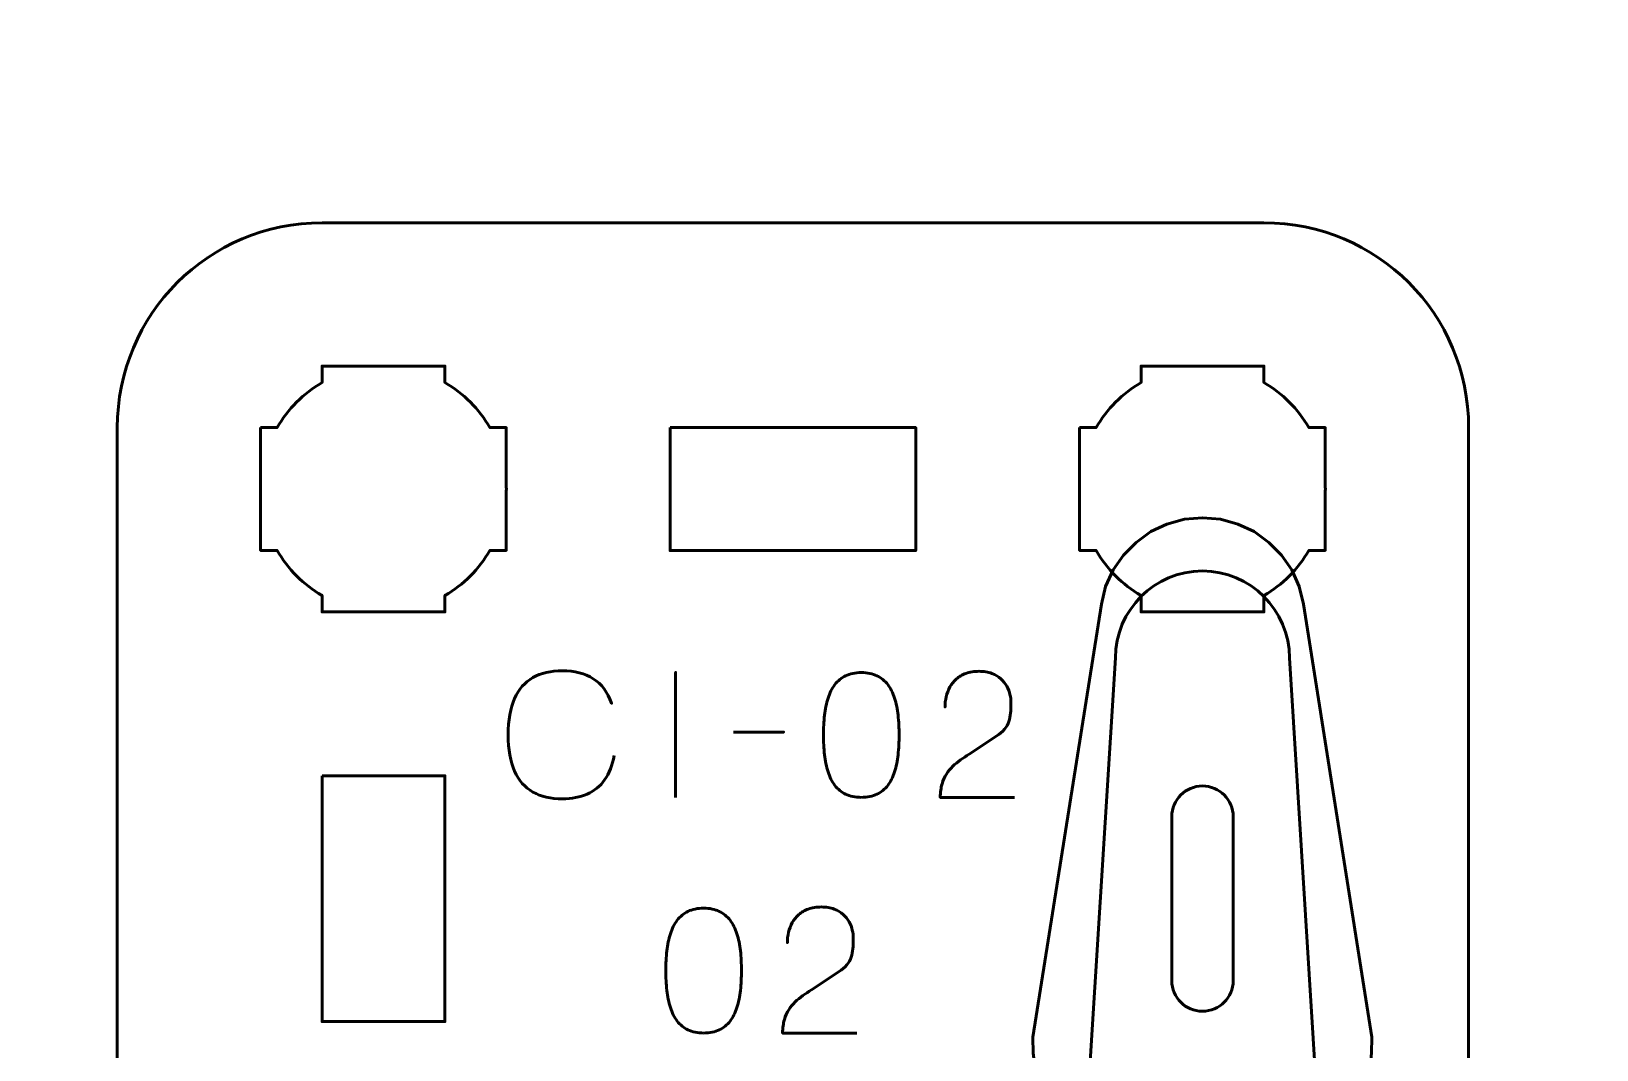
# Model space of a CAD drawing. Header units: centimetres. Extents: x -21 to 0, y -29.7 to 0.
# Drawn here: x -12.366 to -8.543, y -15.219 to -12.733 of the extents above; entities that cross this region are included whole.
import ezdxf

# ---------------------------------------------------------------- set-up
doc = ezdxf.new("R2010")
doc.units = ezdxf.units.CM
doc.header["$MEASUREMENT"] = 0
doc.layers.add('Layer 1', color=7, linetype='Continuous')

msp = doc.modelspace()

# ---------------------------------------------------------------- linework, layer by layer
at = {"layer": 'Layer 1', "color": 22, "lineweight": 53}
msp.add_open_spline([(-21.00003, -29.19995), (-21.00003, -29.19995), (-21.00003, -0.49992), (-21.00003, -0.49992), (-21.00003, -0.49992), (-21.00003, -0.22295), (-20.77694, 0.00004), (-20.49994, 0.00004), (-20.49994, 0.00004), (-20.49994, 0.00004), (-0.50008, 0.00004), (-0.50008, 0.00004), (-0.50008, 0.00004), (-0.22294, 0.00004), (0.00002, -0.22295), (0.00002, -0.49992), (0.00002, -0.49992), (0.00002, -0.49992), (0.00002, -29.19995), (0.00002, -29.19995), (0.00002, -29.19995), (0.00002, -29.47695), (-0.22294, -29.70004), (-0.50008, -29.70004), (-0.50008, -29.70004), (-0.50008, -29.70004), (-20.49994, -29.70004), (-20.49994, -29.70004), (-20.49994, -29.70004), (-20.77694, -29.70004), (-21.00003, -29.47695), (-21.00003, -29.19995)], degree=3, knots=[0, 0, 0, 0, 0.125, 0.125, 0.125, 0.125, 0.25, 0.25, 0.25, 0.25, 0.375, 0.375, 0.375, 0.375, 0.5, 0.5, 0.5, 0.5, 0.625, 0.625, 0.625, 0.625, 0.75, 0.75, 0.75, 0.75, 0.875, 0.875, 0.875, 0.875, 1, 1, 1, 1], dxfattribs=at)
at = {"layer": 'Layer 1', "color": 114, "lineweight": 53}
msp.add_open_spline([(-11.65583, -13.19997), (-11.65583, -13.19997), (-9.35596, -13.19997), (-9.35596, -13.19997), (-9.35596, -13.19997), (-9.07882, -13.19997), (-8.85586, -13.42306), (-8.85586, -13.70006), (-8.85586, -13.70006), (-8.85586, -13.70006), (-8.85586, -15.99993), (-8.85586, -15.99993), (-8.85586, -15.99993), (-8.85586, -16.27707), (-9.07882, -16.50003), (-9.35596, -16.50003), (-9.35596, -16.50003), (-9.35596, -16.50003), (-11.65583, -16.50003), (-11.65583, -16.50003), (-11.65583, -16.50003), (-11.93283, -16.50003), (-12.15592, -16.27707), (-12.15592, -15.99993), (-12.15592, -15.99993), (-12.15592, -15.99993), (-12.15592, -13.70006), (-12.15592, -13.70006), (-12.15592, -13.70006), (-12.15592, -13.42306), (-11.93283, -13.19997), (-11.65583, -13.19997)], degree=3, knots=[0, 0, 0, 0, 0.125, 0.125, 0.125, 0.125, 0.25, 0.25, 0.25, 0.25, 0.375, 0.375, 0.375, 0.375, 0.5, 0.5, 0.5, 0.5, 0.625, 0.625, 0.625, 0.625, 0.75, 0.75, 0.75, 0.75, 0.875, 0.875, 0.875, 0.875, 1, 1, 1, 1], dxfattribs=at)
at = {"layer": 'Layer 1', "lineweight": 53}
for points, knots in [([(-11.80589, -13.69994), (-11.80589, -13.69994), (-11.76569, -13.69994), (-11.76569, -13.69994), (-11.76569, -13.69994), (-11.73936, -13.65442), (-11.7014, -13.61649), (-11.65589, -13.59016), (-11.65589, -13.59016), (-11.65589, -13.59016), (-11.65589, -13.54994), (-11.65589, -13.54994), (-11.65589, -13.54994), (-11.65589, -13.54994), (-11.35589, -13.54994), (-11.35589, -13.54994), (-11.35589, -13.54994), (-11.35589, -13.54994), (-11.35589, -13.59013), (-11.35589, -13.59013), (-11.35589, -13.59013), (-11.31036, -13.61646), (-11.27237, -13.65441), (-11.24601, -13.69994), (-11.24601, -13.69994), (-11.24601, -13.69994), (-11.20589, -13.69994), (-11.20589, -13.69994), (-11.20589, -13.69994), (-11.20589, -13.69994), (-11.20589, -13.84536), (-11.20589, -13.84536), (-11.20589, -13.84536), (-11.20589, -13.84536), (-11.20583, -13.85001), (-11.20583, -13.85001), (-11.20583, -13.85001), (-11.20583, -13.85001), (-11.20589, -13.85465), (-11.20589, -13.85465), (-11.20589, -13.85465), (-11.20589, -13.85465), (-11.20589, -13.99994), (-11.20589, -13.99994), (-11.20589, -13.99994), (-11.20589, -13.99994), (-11.24596, -13.99994), (-11.24596, -13.99994), (-11.24596, -13.99994), (-11.27231, -14.04551), (-11.31031, -14.08352), (-11.35589, -14.10988), (-11.35589, -14.10988), (-11.35589, -14.10988), (-11.35589, -14.14994), (-11.35589, -14.14994), (-11.35589, -14.14994), (-11.35589, -14.14994), (-11.49917, -14.14994), (-11.49917, -14.14994), (-11.49917, -14.14994), (-11.49917, -14.14994), (-11.50584, -14.15002), (-11.50584, -14.15002), (-11.50584, -14.15002), (-11.50584, -14.15002), (-11.51252, -14.14994), (-11.51252, -14.14994), (-11.51252, -14.14994), (-11.51252, -14.14994), (-11.65589, -14.14994), (-11.65589, -14.14994), (-11.65589, -14.14994), (-11.65589, -14.14994), (-11.65589, -14.10984), (-11.65589, -14.10984), (-11.65589, -14.10984), (-11.70143, -14.08348), (-11.73941, -14.04549), (-11.76574, -13.99994), (-11.76574, -13.99994), (-11.76574, -13.99994), (-11.80589, -13.99994), (-11.80589, -13.99994), (-11.80589, -13.99994), (-11.80589, -13.99994), (-11.80589, -13.69994), (-11.80589, -13.69994)], [0, 0, 0, 0, 0.0454545, 0.0454545, 0.0454545, 0.0454545, 0.0909091, 0.0909091, 0.0909091, 0.0909091, 0.1363636, 0.1363636, 0.1363636, 0.1363636, 0.1818182, 0.1818182, 0.1818182, 0.1818182, 0.2272727, 0.2272727, 0.2272727, 0.2272727, 0.2727273, 0.2727273, 0.2727273, 0.2727273, 0.3181818, 0.3181818, 0.3181818, 0.3181818, 0.3636364, 0.3636364, 0.3636364, 0.3636364, 0.4090909, 0.4090909, 0.4090909, 0.4090909, 0.4545455, 0.4545455, 0.4545455, 0.4545455, 0.5, 0.5, 0.5, 0.5, 0.5454545, 0.5454545, 0.5454545, 0.5454545, 0.5909091, 0.5909091, 0.5909091, 0.5909091, 0.6363636, 0.6363636, 0.6363636, 0.6363636, 0.6818182, 0.6818182, 0.6818182, 0.6818182, 0.7272727, 0.7272727, 0.7272727, 0.7272727, 0.7727273, 0.7727273, 0.7727273, 0.7727273, 0.8181818, 0.8181818, 0.8181818, 0.8181818, 0.8636364, 0.8636364, 0.8636364, 0.8636364, 0.9090909, 0.9090909, 0.9090909, 0.9090909, 0.9545455, 0.9545455, 0.9545455, 0.9545455, 1, 1, 1, 1]), ([(-9.80589, -13.69994), (-9.80589, -13.69994), (-9.76569, -13.69994), (-9.76569, -13.69994), (-9.76569, -13.69994), (-9.73936, -13.65442), (-9.7014, -13.61649), (-9.65589, -13.59016), (-9.65589, -13.59016), (-9.65589, -13.59016), (-9.65589, -13.54994), (-9.65589, -13.54994), (-9.65589, -13.54994), (-9.65589, -13.54994), (-9.35589, -13.54994), (-9.35589, -13.54994), (-9.35589, -13.54994), (-9.35589, -13.54994), (-9.35589, -13.59013), (-9.35589, -13.59013), (-9.35589, -13.59013), (-9.31036, -13.61646), (-9.27237, -13.65441), (-9.24601, -13.69994), (-9.24601, -13.69994), (-9.24601, -13.69994), (-9.20589, -13.69994), (-9.20589, -13.69994), (-9.20589, -13.69994), (-9.20589, -13.69994), (-9.20589, -13.84536), (-9.20589, -13.84536), (-9.20589, -13.84536), (-9.20589, -13.84536), (-9.20583, -13.85001), (-9.20583, -13.85001), (-9.20583, -13.85001), (-9.20583, -13.85001), (-9.20589, -13.85465), (-9.20589, -13.85465), (-9.20589, -13.85465), (-9.20589, -13.85465), (-9.20589, -13.99994), (-9.20589, -13.99994), (-9.20589, -13.99994), (-9.20589, -13.99994), (-9.24596, -13.99994), (-9.24596, -13.99994), (-9.24596, -13.99994), (-9.27231, -14.04551), (-9.31031, -14.08352), (-9.35589, -14.10988), (-9.35589, -14.10988), (-9.35589, -14.10988), (-9.35589, -14.14994), (-9.35589, -14.14994), (-9.35589, -14.14994), (-9.35589, -14.14994), (-9.49917, -14.14994), (-9.49917, -14.14994), (-9.49917, -14.14994), (-9.49917, -14.14994), (-9.50584, -14.15002), (-9.50584, -14.15002), (-9.50584, -14.15002), (-9.50584, -14.15002), (-9.51252, -14.14994), (-9.51252, -14.14994), (-9.51252, -14.14994), (-9.51252, -14.14994), (-9.65589, -14.14994), (-9.65589, -14.14994), (-9.65589, -14.14994), (-9.65589, -14.14994), (-9.65589, -14.10984), (-9.65589, -14.10984), (-9.65589, -14.10984), (-9.70143, -14.08348), (-9.73941, -14.04549), (-9.76574, -13.99994), (-9.76574, -13.99994), (-9.76574, -13.99994), (-9.80589, -13.99994), (-9.80589, -13.99994), (-9.80589, -13.99994), (-9.80589, -13.99994), (-9.80589, -13.69994), (-9.80589, -13.69994)], [0, 0, 0, 0, 0.0454545, 0.0454545, 0.0454545, 0.0454545, 0.0909091, 0.0909091, 0.0909091, 0.0909091, 0.1363636, 0.1363636, 0.1363636, 0.1363636, 0.1818182, 0.1818182, 0.1818182, 0.1818182, 0.2272727, 0.2272727, 0.2272727, 0.2272727, 0.2727273, 0.2727273, 0.2727273, 0.2727273, 0.3181818, 0.3181818, 0.3181818, 0.3181818, 0.3636364, 0.3636364, 0.3636364, 0.3636364, 0.4090909, 0.4090909, 0.4090909, 0.4090909, 0.4545455, 0.4545455, 0.4545455, 0.4545455, 0.5, 0.5, 0.5, 0.5, 0.5454545, 0.5454545, 0.5454545, 0.5454545, 0.5909091, 0.5909091, 0.5909091, 0.5909091, 0.6363636, 0.6363636, 0.6363636, 0.6363636, 0.6818182, 0.6818182, 0.6818182, 0.6818182, 0.7272727, 0.7272727, 0.7272727, 0.7272727, 0.7727273, 0.7727273, 0.7727273, 0.7727273, 0.8181818, 0.8181818, 0.8181818, 0.8181818, 0.8636364, 0.8636364, 0.8636364, 0.8636364, 0.9090909, 0.9090909, 0.9090909, 0.9090909, 0.9545455, 0.9545455, 0.9545455, 0.9545455, 1, 1, 1, 1]), ([(-10.80588, -13.70006), (-10.80588, -13.70006), (-10.20587, -13.70006), (-10.20587, -13.70006), (-10.20587, -13.70006), (-10.20587, -13.70006), (-10.20587, -14.00007), (-10.20587, -14.00007), (-10.20587, -14.00007), (-10.20587, -14.00007), (-10.80588, -14.00007), (-10.80588, -14.00007), (-10.80588, -14.00007), (-10.80588, -14.00007), (-10.80588, -13.70006), (-10.80588, -13.70006)], [0, 0, 0, 0, 0.25, 0.25, 0.25, 0.25, 0.5, 0.5, 0.5, 0.5, 0.75, 0.75, 0.75, 0.75, 1, 1, 1, 1]), ([(-11.65583, -14.55001), (-11.65583, -14.55001), (-11.35582, -14.55001), (-11.35582, -14.55001), (-11.35582, -14.55001), (-11.35582, -14.55001), (-11.35582, -15.15002), (-11.35582, -15.15002), (-11.35582, -15.15002), (-11.35582, -15.15002), (-11.65583, -15.15002), (-11.65583, -15.15002), (-11.65583, -15.15002), (-11.65583, -15.15002), (-11.65583, -14.55001), (-11.65583, -14.55001)], [0, 0, 0, 0, 0.25, 0.25, 0.25, 0.25, 0.5, 0.5, 0.5, 0.5, 0.75, 0.75, 0.75, 0.75, 1, 1, 1, 1])]:
    msp.add_open_spline(points, degree=3, knots=knots, dxfattribs=at)
at = {"layer": 'Layer 1', "color": 30, "lineweight": 53}
for points, knots in [([(-9.25916, -14.1307), (-9.25916, -14.1307), (-9.09202, -15.18818), (-9.09202, -15.18818), (-9.09202, -15.18818), (-9.09202, -15.18818), (-9.09281, -15.227), (-9.09281, -15.227), (-9.09281, -15.227), (-9.09281, -15.227), (-9.09757, -15.26582), (-9.09757, -15.26582), (-9.09757, -15.26582), (-9.09757, -15.26582), (-9.0936, -15.30463), (-9.0936, -15.30463), (-9.0936, -15.30463), (-9.0936, -15.30463), (-9.08093, -15.34185), (-9.08093, -15.34185), (-9.08093, -15.34185), (-9.08093, -15.34185), (-9.05954, -15.37592), (-9.05954, -15.37592), (-9.05954, -15.37592), (-9.05954, -15.37592), (-9.0318, -15.40364), (-9.0318, -15.40364), (-9.0318, -15.40364), (-9.0318, -15.40364), (-8.99855, -15.42423), (-8.99855, -15.42423), (-8.99855, -15.42423), (-8.99855, -15.42423), (-8.96131, -15.4377), (-8.96131, -15.4377), (-8.96131, -15.4377), (-8.96131, -15.4377), (-8.9217, -15.44166), (-8.9217, -15.44166), (-8.9217, -15.44166), (-8.9217, -15.44166), (-8.8829, -15.43691), (-8.8829, -15.43691), (-8.8829, -15.43691), (-8.8829, -15.43691), (-8.84409, -15.43532), (-8.84409, -15.43532), (-8.84409, -15.43532), (-8.84409, -15.43532), (-8.84409, -16.26389), (-8.84409, -16.26389), (-8.84409, -16.26389), (-8.84409, -16.26389), (-8.8829, -16.26309), (-8.8829, -16.26309), (-8.8829, -16.26309), (-8.8829, -16.26309), (-8.9217, -16.25834), (-8.9217, -16.25834), (-8.9217, -16.25834), (-8.9217, -16.25834), (-8.96131, -16.26231), (-8.96131, -16.26231), (-8.96131, -16.26231), (-8.96131, -16.26231), (-8.99855, -16.27577), (-8.99855, -16.27577), (-8.99855, -16.27577), (-8.99855, -16.27577), (-9.0318, -16.29636), (-9.0318, -16.29636), (-9.0318, -16.29636), (-9.0318, -16.29636), (-9.05954, -16.32409), (-9.05954, -16.32409), (-9.05954, -16.32409), (-9.05954, -16.32409), (-9.08093, -16.35736), (-9.08093, -16.35736), (-9.08093, -16.35736), (-9.08093, -16.35736), (-9.0936, -16.39459), (-9.0936, -16.39459), (-9.0936, -16.39459), (-9.0936, -16.39459), (-9.09757, -16.43419), (-9.09757, -16.43419), (-9.09757, -16.43419), (-9.09757, -16.43419), (-9.09281, -16.47301), (-9.09281, -16.47301), (-9.09281, -16.47301), (-9.09281, -16.47301), (-9.09226, -16.50003), (-9.09226, -16.50003), (-9.09226, -16.50003), (-9.09226, -16.50003), (-9.91954, -16.50003), (-9.91954, -16.50003), (-9.91954, -16.50003), (-9.91954, -16.50003), (-9.91899, -16.47301), (-9.91899, -16.47301), (-9.91899, -16.47301), (-9.91899, -16.47301), (-9.91424, -16.43419), (-9.91424, -16.43419), (-9.91424, -16.43419), (-9.91424, -16.43419), (-9.9182, -16.39459), (-9.9182, -16.39459), (-9.9182, -16.39459), (-9.9182, -16.39459), (-9.93087, -16.35736), (-9.93087, -16.35736), (-9.93087, -16.35736), (-9.93087, -16.35736), (-9.95226, -16.32409), (-9.95226, -16.32409), (-9.95226, -16.32409), (-9.95226, -16.32409), (-9.97999, -16.29636), (-9.97999, -16.29636), (-9.97999, -16.29636), (-9.97999, -16.29636), (-10.01326, -16.27577), (-10.01326, -16.27577), (-10.01326, -16.27577), (-10.01326, -16.27577), (-10.05048, -16.26231), (-10.05048, -16.26231), (-10.05048, -16.26231), (-10.05048, -16.26231), (-10.09009, -16.25834), (-10.09009, -16.25834), (-10.09009, -16.25834), (-10.09009, -16.25834), (-10.1289, -16.26309), (-10.1289, -16.26309), (-10.1289, -16.26309), (-10.1289, -16.26309), (-10.16692, -16.26389), (-10.16692, -16.26389), (-10.16692, -16.26389), (-10.16692, -16.26389), (-11.2244, -16.09675), (-11.2244, -16.09675), (-11.2244, -16.09675), (-11.2244, -16.09675), (-11.26717, -16.08645), (-11.26717, -16.08645), (-11.26717, -16.08645), (-11.26717, -16.08645), (-11.30678, -16.06823), (-11.30678, -16.06823), (-11.30678, -16.06823), (-11.30678, -16.06823), (-11.34322, -16.04288), (-11.34322, -16.04288), (-11.34322, -16.04288), (-11.34322, -16.04288), (-11.3749, -16.01199), (-11.3749, -16.01199), (-11.3749, -16.01199), (-11.3749, -16.01199), (-11.40025, -15.97635), (-11.40025, -15.97635), (-11.40025, -15.97635), (-11.40025, -15.97635), (-11.41925, -15.93674), (-11.41925, -15.93674), (-11.41925, -15.93674), (-11.41925, -15.93674), (-11.43115, -15.89397), (-11.43115, -15.89397), (-11.43115, -15.89397), (-11.43115, -15.89397), (-11.43511, -15.84961), (-11.43511, -15.84961), (-11.43511, -15.84961), (-11.43511, -15.84961), (-11.43115, -15.80604), (-11.43115, -15.80604), (-11.43115, -15.80604), (-11.43115, -15.80604), (-11.41925, -15.76327), (-11.41925, -15.76327), (-11.41925, -15.76327), (-11.41925, -15.76327), (-11.40025, -15.72366), (-11.40025, -15.72366), (-11.40025, -15.72366), (-11.40025, -15.72366), (-11.3749, -15.68722), (-11.3749, -15.68722), (-11.3749, -15.68722), (-11.3749, -15.68722), (-11.34322, -15.65633), (-11.34322, -15.65633), (-11.34322, -15.65633), (-11.34322, -15.65633), (-11.30678, -15.63178), (-11.30678, -15.63178), (-11.30678, -15.63178), (-11.30678, -15.63178), (-11.26717, -15.61355), (-11.26717, -15.61355), (-11.26717, -15.61355), (-11.26717, -15.61355), (-11.2244, -15.60326), (-11.2244, -15.60326), (-11.2244, -15.60326), (-11.2244, -15.60326), (-10.16692, -15.43532), (-10.16692, -15.43532), (-10.16692, -15.43532), (-10.16692, -15.43532), (-10.1289, -15.43691), (-10.1289, -15.43691), (-10.1289, -15.43691), (-10.1289, -15.43691), (-10.09009, -15.44166), (-10.09009, -15.44166), (-10.09009, -15.44166), (-10.09009, -15.44166), (-10.05048, -15.4377), (-10.05048, -15.4377), (-10.05048, -15.4377), (-10.05048, -15.4377), (-10.01326, -15.42423), (-10.01326, -15.42423), (-10.01326, -15.42423), (-10.01326, -15.42423), (-9.97999, -15.40364), (-9.97999, -15.40364), (-9.97999, -15.40364), (-9.97999, -15.40364), (-9.95226, -15.37592), (-9.95226, -15.37592), (-9.95226, -15.37592), (-9.95226, -15.37592), (-9.93087, -15.34185), (-9.93087, -15.34185), (-9.93087, -15.34185), (-9.93087, -15.34185), (-9.9182, -15.30463), (-9.9182, -15.30463), (-9.9182, -15.30463), (-9.9182, -15.30463), (-9.91424, -15.26582), (-9.91424, -15.26582), (-9.91424, -15.26582), (-9.91424, -15.26582), (-9.91899, -15.227), (-9.91899, -15.227), (-9.91899, -15.227), (-9.91899, -15.227), (-9.91978, -15.18818), (-9.91978, -15.18818), (-9.91978, -15.18818), (-9.91978, -15.18818), (-9.75265, -14.1307), (-9.75265, -14.1307), (-9.75265, -14.1307), (-9.75265, -14.1307), (-9.74235, -14.08793), (-9.74235, -14.08793), (-9.74235, -14.08793), (-9.74235, -14.08793), (-9.72413, -14.04753), (-9.72413, -14.04753), (-9.72413, -14.04753), (-9.72413, -14.04753), (-9.69878, -14.01109), (-9.69878, -14.01109), (-9.69878, -14.01109), (-9.69878, -14.01109), (-9.66789, -13.9802), (-9.66789, -13.9802), (-9.66789, -13.9802), (-9.66789, -13.9802), (-9.63225, -13.95406), (-9.63225, -13.95406), (-9.63225, -13.95406), (-9.63225, -13.95406), (-9.59264, -13.93584), (-9.59264, -13.93584), (-9.59264, -13.93584), (-9.59264, -13.93584), (-9.54985, -13.92396), (-9.54985, -13.92396), (-9.54985, -13.92396), (-9.54985, -13.92396), (-9.5055, -13.92), (-9.5055, -13.92), (-9.5055, -13.92), (-9.5055, -13.92), (-9.46193, -13.92396), (-9.46193, -13.92396), (-9.46193, -13.92396), (-9.46193, -13.92396), (-9.41916, -13.93584), (-9.41916, -13.93584), (-9.41916, -13.93584), (-9.41916, -13.93584), (-9.37955, -13.95406), (-9.37955, -13.95406), (-9.37955, -13.95406), (-9.37955, -13.95406), (-9.34391, -13.9802), (-9.34391, -13.9802), (-9.34391, -13.9802), (-9.34391, -13.9802), (-9.31302, -14.01109), (-9.31302, -14.01109), (-9.31302, -14.01109), (-9.31302, -14.01109), (-9.28766, -14.04753), (-9.28766, -14.04753), (-9.28766, -14.04753), (-9.28766, -14.04753), (-9.26945, -14.08793), (-9.26945, -14.08793), (-9.26945, -14.08793), (-9.26945, -14.08793), (-9.25916, -14.1307), (-9.25916, -14.1307)], [0, 0, 0, 0, 0.0121951, 0.0121951, 0.0121951, 0.0121951, 0.0243902, 0.0243902, 0.0243902, 0.0243902, 0.0365854, 0.0365854, 0.0365854, 0.0365854, 0.0487805, 0.0487805, 0.0487805, 0.0487805, 0.0609756, 0.0609756, 0.0609756, 0.0609756, 0.0731707, 0.0731707, 0.0731707, 0.0731707, 0.0853659, 0.0853659, 0.0853659, 0.0853659, 0.097561, 0.097561, 0.097561, 0.097561, 0.1097561, 0.1097561, 0.1097561, 0.1097561, 0.1219512, 0.1219512, 0.1219512, 0.1219512, 0.1341463, 0.1341463, 0.1341463, 0.1341463, 0.1463415, 0.1463415, 0.1463415, 0.1463415, 0.1585366, 0.1585366, 0.1585366, 0.1585366, 0.1707317, 0.1707317, 0.1707317, 0.1707317, 0.1829268, 0.1829268, 0.1829268, 0.1829268, 0.195122, 0.195122, 0.195122, 0.195122, 0.2073171, 0.2073171, 0.2073171, 0.2073171, 0.2195122, 0.2195122, 0.2195122, 0.2195122, 0.2317073, 0.2317073, 0.2317073, 0.2317073, 0.2439024, 0.2439024, 0.2439024, 0.2439024, 0.2560976, 0.2560976, 0.2560976, 0.2560976, 0.2682927, 0.2682927, 0.2682927, 0.2682927, 0.2804878, 0.2804878, 0.2804878, 0.2804878, 0.2926829, 0.2926829, 0.2926829, 0.2926829, 0.304878, 0.304878, 0.304878, 0.304878, 0.3170732, 0.3170732, 0.3170732, 0.3170732, 0.3292683, 0.3292683, 0.3292683, 0.3292683, 0.3414634, 0.3414634, 0.3414634, 0.3414634, 0.3536585, 0.3536585, 0.3536585, 0.3536585, 0.3658537, 0.3658537, 0.3658537, 0.3658537, 0.3780488, 0.3780488, 0.3780488, 0.3780488, 0.3902439, 0.3902439, 0.3902439, 0.3902439, 0.402439, 0.402439, 0.402439, 0.402439, 0.4146341, 0.4146341, 0.4146341, 0.4146341, 0.4268293, 0.4268293, 0.4268293, 0.4268293, 0.4390244, 0.4390244, 0.4390244, 0.4390244, 0.4512195, 0.4512195, 0.4512195, 0.4512195, 0.4634146, 0.4634146, 0.4634146, 0.4634146, 0.4756098, 0.4756098, 0.4756098, 0.4756098, 0.4878049, 0.4878049, 0.4878049, 0.4878049, 0.5, 0.5, 0.5, 0.5, 0.5121951, 0.5121951, 0.5121951, 0.5121951, 0.5243902, 0.5243902, 0.5243902, 0.5243902, 0.5365854, 0.5365854, 0.5365854, 0.5365854, 0.5487805, 0.5487805, 0.5487805, 0.5487805, 0.5609756, 0.5609756, 0.5609756, 0.5609756, 0.5731707, 0.5731707, 0.5731707, 0.5731707, 0.5853659, 0.5853659, 0.5853659, 0.5853659, 0.597561, 0.597561, 0.597561, 0.597561, 0.6097561, 0.6097561, 0.6097561, 0.6097561, 0.6219512, 0.6219512, 0.6219512, 0.6219512, 0.6341463, 0.6341463, 0.6341463, 0.6341463, 0.6463415, 0.6463415, 0.6463415, 0.6463415, 0.6585366, 0.6585366, 0.6585366, 0.6585366, 0.6707317, 0.6707317, 0.6707317, 0.6707317, 0.6829268, 0.6829268, 0.6829268, 0.6829268, 0.695122, 0.695122, 0.695122, 0.695122, 0.7073171, 0.7073171, 0.7073171, 0.7073171, 0.7195122, 0.7195122, 0.7195122, 0.7195122, 0.7317073, 0.7317073, 0.7317073, 0.7317073, 0.7439024, 0.7439024, 0.7439024, 0.7439024, 0.7560976, 0.7560976, 0.7560976, 0.7560976, 0.7682927, 0.7682927, 0.7682927, 0.7682927, 0.7804878, 0.7804878, 0.7804878, 0.7804878, 0.7926829, 0.7926829, 0.7926829, 0.7926829, 0.804878, 0.804878, 0.804878, 0.804878, 0.8170732, 0.8170732, 0.8170732, 0.8170732, 0.8292683, 0.8292683, 0.8292683, 0.8292683, 0.8414634, 0.8414634, 0.8414634, 0.8414634, 0.8536585, 0.8536585, 0.8536585, 0.8536585, 0.8658537, 0.8658537, 0.8658537, 0.8658537, 0.8780488, 0.8780488, 0.8780488, 0.8780488, 0.8902439, 0.8902439, 0.8902439, 0.8902439, 0.902439, 0.902439, 0.902439, 0.902439, 0.9146341, 0.9146341, 0.9146341, 0.9146341, 0.9268293, 0.9268293, 0.9268293, 0.9268293, 0.9390244, 0.9390244, 0.9390244, 0.9390244, 0.9512195, 0.9512195, 0.9512195, 0.9512195, 0.9634146, 0.9634146, 0.9634146, 0.9634146, 0.9756098, 0.9756098, 0.9756098, 0.9756098, 0.9878049, 0.9878049, 0.9878049, 0.9878049, 1, 1, 1, 1]), ([(-9.80589, -16.0375), (-9.80589, -16.0375), (-9.80589, -15.6625), (-9.80589, -15.6625), (-9.80589, -15.6625), (-9.80589, -15.6625), (-9.71839, -14.2625), (-9.71839, -14.2625), (-9.71839, -14.2625), (-9.71839, -14.14546), (-9.62293, -14.05), (-9.50589, -14.05), (-9.50589, -14.05), (-9.38885, -14.05), (-9.29339, -14.14546), (-9.29339, -14.2625), (-9.29339, -14.2625), (-9.29339, -14.2625), (-9.20589, -15.6625), (-9.20589, -15.6625), (-9.20589, -15.6625), (-9.20589, -15.6625), (-9.20589, -16.0375), (-9.20589, -16.0375), (-9.20589, -16.0375), (-9.20589, -16.0375), (-9.2348, -16.50003), (-9.2348, -16.50003), (-9.2348, -16.50003), (-9.2348, -16.50003), (-9.77698, -16.50003), (-9.77698, -16.50003), (-9.77698, -16.50003), (-9.77698, -16.50003), (-9.80589, -16.0375), (-9.80589, -16.0375)], [0, 0, 0, 0, 0.1111111, 0.1111111, 0.1111111, 0.1111111, 0.2222222, 0.2222222, 0.2222222, 0.2222222, 0.3333333, 0.3333333, 0.3333333, 0.3333333, 0.4444444, 0.4444444, 0.4444444, 0.4444444, 0.5555556, 0.5555556, 0.5555556, 0.5555556, 0.6666667, 0.6666667, 0.6666667, 0.6666667, 0.7777778, 0.7777778, 0.7777778, 0.7777778, 0.8888889, 0.8888889, 0.8888889, 0.8888889, 1, 1, 1, 1]), ([(-10.94226, -14.50037), (-10.94678, -14.52457), (-10.95468, -14.54454), (-10.96576, -14.5602), (-10.96576, -14.5602), (-10.9769, -14.5758), (-10.99116, -14.58737), (-11.00851, -14.59492), (-11.00851, -14.59492), (-11.0258, -14.60247), (-11.04612, -14.60628), (-11.06926, -14.60621), (-11.06926, -14.60621), (-11.09741, -14.60628), (-11.12133, -14.60084), (-11.14095, -14.58977), (-11.14095, -14.58977), (-11.16056, -14.57876), (-11.17552, -14.56176), (-11.18582, -14.53869), (-11.18582, -14.53869), (-11.19612, -14.51561), (-11.20127, -14.48605), (-11.20134, -14.45), (-11.20134, -14.45), (-11.20127, -14.41409), (-11.19612, -14.38459), (-11.18582, -14.36152), (-11.18582, -14.36152), (-11.17552, -14.33845), (-11.16056, -14.32138), (-11.14095, -14.3103), (-11.14095, -14.3103), (-11.12133, -14.29922), (-11.09741, -14.29372), (-11.06926, -14.29379), (-11.06926, -14.29379), (-11.03913, -14.29372), (-11.01388, -14.30014), (-10.99356, -14.31305), (-10.99356, -14.31305), (-10.97331, -14.32596), (-10.95842, -14.34593), (-10.94904, -14.37295), (-10.94904, -14.37295), (-10.95842, -14.34593), (-10.97331, -14.32596), (-10.99356, -14.31305), (-10.99356, -14.31305), (-11.01388, -14.30014), (-11.03913, -14.29372), (-11.06926, -14.29379), (-11.06926, -14.29379), (-11.09741, -14.29372), (-11.12133, -14.29922), (-11.14095, -14.3103), (-11.14095, -14.3103), (-11.16056, -14.32138), (-11.17552, -14.33845), (-11.18582, -14.36152), (-11.18582, -14.36152), (-11.19612, -14.38459), (-11.20127, -14.41409), (-11.20134, -14.45), (-11.20134, -14.45), (-11.20127, -14.48605), (-11.19612, -14.51561), (-11.18582, -14.53869), (-11.18582, -14.53869), (-11.17552, -14.56176), (-11.16056, -14.57876), (-11.14095, -14.58977), (-11.14095, -14.58977), (-11.12133, -14.60084), (-11.09741, -14.60628), (-11.06926, -14.60621), (-11.06926, -14.60621), (-11.04612, -14.60628), (-11.0258, -14.60247), (-11.00851, -14.59492), (-11.00851, -14.59492), (-10.99116, -14.58737), (-10.9769, -14.5758), (-10.96576, -14.5602), (-10.96576, -14.5602), (-10.95468, -14.54454), (-10.94678, -14.52457), (-10.94226, -14.50037)], [0, 0, 0, 0, 0.0454545, 0.0454545, 0.0454545, 0.0454545, 0.0909091, 0.0909091, 0.0909091, 0.0909091, 0.1363636, 0.1363636, 0.1363636, 0.1363636, 0.1818182, 0.1818182, 0.1818182, 0.1818182, 0.2272727, 0.2272727, 0.2272727, 0.2272727, 0.2727273, 0.2727273, 0.2727273, 0.2727273, 0.3181818, 0.3181818, 0.3181818, 0.3181818, 0.3636364, 0.3636364, 0.3636364, 0.3636364, 0.4090909, 0.4090909, 0.4090909, 0.4090909, 0.4545455, 0.4545455, 0.4545455, 0.4545455, 0.5, 0.5, 0.5, 0.5, 0.5454545, 0.5454545, 0.5454545, 0.5454545, 0.5909091, 0.5909091, 0.5909091, 0.5909091, 0.6363636, 0.6363636, 0.6363636, 0.6363636, 0.6818182, 0.6818182, 0.6818182, 0.6818182, 0.7272727, 0.7272727, 0.7272727, 0.7272727, 0.7727273, 0.7727273, 0.7727273, 0.7727273, 0.8181818, 0.8181818, 0.8181818, 0.8181818, 0.8636364, 0.8636364, 0.8636364, 0.8636364, 0.9090909, 0.9090909, 0.9090909, 0.9090909, 0.9545455, 0.9545455, 0.9545455, 0.9545455, 1, 1, 1, 1]), ([(-9.96479, -14.60282), (-9.96479, -14.60282), (-10.1464, -14.60282), (-10.1464, -14.60282), (-10.1464, -14.60282), (-10.14605, -14.59054), (-10.1445, -14.57968), (-10.14188, -14.57036), (-10.14188, -14.57036), (-10.1392, -14.56105), (-10.13561, -14.55287), (-10.13116, -14.54581), (-10.13116, -14.54581), (-10.12664, -14.53876), (-10.12149, -14.53248), (-10.11564, -14.52697), (-10.11564, -14.52697), (-10.10978, -14.5214), (-10.1035, -14.51632), (-10.09673, -14.51152), (-10.09673, -14.51152), (-10.08996, -14.50679), (-10.08297, -14.50207), (-10.0757, -14.49741), (-10.0757, -14.49741), (-10.0757, -14.49741), (-10.00331, -14.44915), (-10.00331, -14.44915), (-10.00331, -14.44915), (-9.99591, -14.44393), (-9.99012, -14.43822), (-9.98603, -14.43208), (-9.98603, -14.43208), (-9.98187, -14.42594), (-9.97897, -14.41945), (-9.97721, -14.4126), (-9.97721, -14.4126), (-9.97552, -14.40583), (-9.97446, -14.39885), (-9.97411, -14.39179), (-9.97411, -14.39179), (-9.97375, -14.38466), (-9.97361, -14.37754), (-9.97368, -14.37041), (-9.97368, -14.37041), (-9.97368, -14.36456), (-9.97446, -14.35828), (-9.97601, -14.3515), (-9.97601, -14.3515), (-9.97763, -14.3448), (-9.98017, -14.3381), (-9.98377, -14.33147), (-9.98377, -14.33147), (-9.98737, -14.32483), (-9.99217, -14.31877), (-9.99816, -14.31326), (-9.99816, -14.31326), (-10.00416, -14.30783), (-10.01157, -14.30346), (-10.02039, -14.30014), (-10.02039, -14.30014), (-10.02921, -14.29682), (-10.03958, -14.29513), (-10.05157, -14.29506), (-10.05157, -14.29506), (-10.06364, -14.29513), (-10.07429, -14.29682), (-10.08347, -14.30007), (-10.08347, -14.30007), (-10.09264, -14.30331), (-10.10047, -14.30783), (-10.10696, -14.31354), (-10.10696, -14.31354), (-10.11345, -14.31926), (-10.11867, -14.32589), (-10.12276, -14.3333), (-10.12276, -14.3333), (-10.12686, -14.34071), (-10.12982, -14.34861), (-10.13172, -14.35694), (-10.13172, -14.35694), (-10.13363, -14.36526), (-10.13455, -14.37373), (-10.13455, -14.38227), (-10.13455, -14.38227), (-10.13455, -14.37373), (-10.13363, -14.36526), (-10.13172, -14.35694), (-10.13172, -14.35694), (-10.12982, -14.34861), (-10.12686, -14.34071), (-10.12276, -14.3333), (-10.12276, -14.3333), (-10.11867, -14.32589), (-10.11345, -14.31926), (-10.10696, -14.31354), (-10.10696, -14.31354), (-10.10047, -14.30783), (-10.09264, -14.30331), (-10.08347, -14.30007), (-10.08347, -14.30007), (-10.07429, -14.29682), (-10.06364, -14.29513), (-10.05157, -14.29506), (-10.05157, -14.29506), (-10.03958, -14.29513), (-10.02921, -14.29682), (-10.02039, -14.30014), (-10.02039, -14.30014), (-10.01157, -14.30346), (-10.00416, -14.30783), (-9.99816, -14.31326), (-9.99816, -14.31326), (-9.99217, -14.31877), (-9.98737, -14.32483), (-9.98377, -14.33147), (-9.98377, -14.33147), (-9.98017, -14.3381), (-9.97763, -14.3448), (-9.97601, -14.3515), (-9.97601, -14.3515), (-9.97446, -14.35828), (-9.97368, -14.36456), (-9.97368, -14.37041), (-9.97368, -14.37041), (-9.97361, -14.37754), (-9.97375, -14.38466), (-9.97411, -14.39179), (-9.97411, -14.39179), (-9.97446, -14.39885), (-9.97552, -14.40583), (-9.97721, -14.4126), (-9.97721, -14.4126), (-9.97897, -14.41945), (-9.98187, -14.42594), (-9.98603, -14.43208), (-9.98603, -14.43208), (-9.99012, -14.43822), (-9.99591, -14.44393), (-10.00331, -14.44915), (-10.00331, -14.44915), (-10.00331, -14.44915), (-10.0757, -14.49741), (-10.0757, -14.49741), (-10.0757, -14.49741), (-10.08297, -14.50207), (-10.08996, -14.50679), (-10.09673, -14.51152), (-10.09673, -14.51152), (-10.1035, -14.51632), (-10.10978, -14.5214), (-10.11564, -14.52697), (-10.11564, -14.52697), (-10.12149, -14.53248), (-10.12664, -14.53876), (-10.13116, -14.54581), (-10.13116, -14.54581), (-10.13561, -14.55287), (-10.1392, -14.56105), (-10.14188, -14.57036), (-10.14188, -14.57036), (-10.1445, -14.57968), (-10.14605, -14.59054), (-10.1464, -14.60282), (-10.1464, -14.60282), (-10.1464, -14.60282), (-9.96479, -14.60282), (-9.96479, -14.60282)], [0, 0, 0, 0, 0.0238095, 0.0238095, 0.0238095, 0.0238095, 0.047619, 0.047619, 0.047619, 0.047619, 0.0714286, 0.0714286, 0.0714286, 0.0714286, 0.0952381, 0.0952381, 0.0952381, 0.0952381, 0.1190476, 0.1190476, 0.1190476, 0.1190476, 0.1428571, 0.1428571, 0.1428571, 0.1428571, 0.1666667, 0.1666667, 0.1666667, 0.1666667, 0.1904762, 0.1904762, 0.1904762, 0.1904762, 0.2142857, 0.2142857, 0.2142857, 0.2142857, 0.2380952, 0.2380952, 0.2380952, 0.2380952, 0.2619048, 0.2619048, 0.2619048, 0.2619048, 0.2857143, 0.2857143, 0.2857143, 0.2857143, 0.3095238, 0.3095238, 0.3095238, 0.3095238, 0.3333333, 0.3333333, 0.3333333, 0.3333333, 0.3571429, 0.3571429, 0.3571429, 0.3571429, 0.3809524, 0.3809524, 0.3809524, 0.3809524, 0.4047619, 0.4047619, 0.4047619, 0.4047619, 0.4285714, 0.4285714, 0.4285714, 0.4285714, 0.452381, 0.452381, 0.452381, 0.452381, 0.4761905, 0.4761905, 0.4761905, 0.4761905, 0.5, 0.5, 0.5, 0.5, 0.5238095, 0.5238095, 0.5238095, 0.5238095, 0.547619, 0.547619, 0.547619, 0.547619, 0.5714286, 0.5714286, 0.5714286, 0.5714286, 0.5952381, 0.5952381, 0.5952381, 0.5952381, 0.6190476, 0.6190476, 0.6190476, 0.6190476, 0.6428571, 0.6428571, 0.6428571, 0.6428571, 0.6666667, 0.6666667, 0.6666667, 0.6666667, 0.6904762, 0.6904762, 0.6904762, 0.6904762, 0.7142857, 0.7142857, 0.7142857, 0.7142857, 0.7380952, 0.7380952, 0.7380952, 0.7380952, 0.7619048, 0.7619048, 0.7619048, 0.7619048, 0.7857143, 0.7857143, 0.7857143, 0.7857143, 0.8095238, 0.8095238, 0.8095238, 0.8095238, 0.8333333, 0.8333333, 0.8333333, 0.8333333, 0.8571429, 0.8571429, 0.8571429, 0.8571429, 0.8809524, 0.8809524, 0.8809524, 0.8809524, 0.9047619, 0.9047619, 0.9047619, 0.9047619, 0.9285714, 0.9285714, 0.9285714, 0.9285714, 0.952381, 0.952381, 0.952381, 0.952381, 0.9761905, 0.9761905, 0.9761905, 0.9761905, 1, 1, 1, 1]), ([(-10.7924, -14.60282), (-10.7924, -14.60282), (-10.7924, -14.2976), (-10.7924, -14.2976), (-10.7924, -14.2976), (-10.7924, -14.2976), (-10.7924, -14.60282), (-10.7924, -14.60282)], [0, 0, 0, 0, 0.5, 0.5, 0.5, 0.5, 1, 1, 1, 1]), ([(-10.33901, -14.60282), (-10.3242, -14.60275), (-10.31143, -14.60014), (-10.30077, -14.59506), (-10.30077, -14.59506), (-10.29019, -14.58998), (-10.28137, -14.58271), (-10.27432, -14.57347), (-10.27432, -14.57347), (-10.26733, -14.56416), (-10.26183, -14.55315), (-10.25774, -14.54045), (-10.25774, -14.54045), (-10.25371, -14.52775), (-10.25082, -14.51385), (-10.2492, -14.49861), (-10.2492, -14.49861), (-10.2475, -14.48337), (-10.24666, -14.46735), (-10.24673, -14.45042), (-10.24673, -14.45042), (-10.24666, -14.43356), (-10.2475, -14.41754), (-10.2492, -14.40237), (-10.2492, -14.40237), (-10.25082, -14.3872), (-10.25371, -14.37323), (-10.25774, -14.36053), (-10.25774, -14.36053), (-10.26183, -14.3479), (-10.26733, -14.3369), (-10.27432, -14.32751), (-10.27432, -14.32751), (-10.28137, -14.3182), (-10.29019, -14.31093), (-10.30077, -14.30585), (-10.30077, -14.30585), (-10.31143, -14.3007), (-10.3242, -14.29809), (-10.33901, -14.29802), (-10.33901, -14.29802), (-10.35383, -14.29809), (-10.3666, -14.3007), (-10.37726, -14.30585), (-10.37726, -14.30585), (-10.38784, -14.31093), (-10.39666, -14.3182), (-10.40371, -14.32751), (-10.40371, -14.32751), (-10.4107, -14.3369), (-10.4162, -14.3479), (-10.42029, -14.36053), (-10.42029, -14.36053), (-10.42432, -14.37323), (-10.42721, -14.3872), (-10.42883, -14.40237), (-10.42883, -14.40237), (-10.43052, -14.41754), (-10.43137, -14.43356), (-10.4313, -14.45042), (-10.4313, -14.45042), (-10.43137, -14.46735), (-10.43052, -14.48337), (-10.42883, -14.49861), (-10.42883, -14.49861), (-10.42721, -14.51385), (-10.42432, -14.52775), (-10.42029, -14.54045), (-10.42029, -14.54045), (-10.4162, -14.55315), (-10.4107, -14.56416), (-10.40371, -14.57347), (-10.40371, -14.57347), (-10.39666, -14.58271), (-10.38784, -14.58998), (-10.37726, -14.59506), (-10.37726, -14.59506), (-10.3666, -14.60014), (-10.35383, -14.60275), (-10.33901, -14.60282)], [0, 0, 0, 0, 0.05, 0.05, 0.05, 0.05, 0.1, 0.1, 0.1, 0.1, 0.15, 0.15, 0.15, 0.15, 0.2, 0.2, 0.2, 0.2, 0.25, 0.25, 0.25, 0.25, 0.3, 0.3, 0.3, 0.3, 0.35, 0.35, 0.35, 0.35, 0.4, 0.4, 0.4, 0.4, 0.45, 0.45, 0.45, 0.45, 0.5, 0.5, 0.5, 0.5, 0.55, 0.55, 0.55, 0.55, 0.6, 0.6, 0.6, 0.6, 0.65, 0.65, 0.65, 0.65, 0.7, 0.7, 0.7, 0.7, 0.75, 0.75, 0.75, 0.75, 0.8, 0.8, 0.8, 0.8, 0.85, 0.85, 0.85, 0.85, 0.9, 0.9, 0.9, 0.9, 0.95, 0.95, 0.95, 0.95, 1, 1, 1, 1]), ([(-10.33901, -14.60282), (-10.3242, -14.60275), (-10.31143, -14.60014), (-10.30077, -14.59506), (-10.30077, -14.59506), (-10.29019, -14.58998), (-10.28137, -14.58271), (-10.27432, -14.57347), (-10.27432, -14.57347), (-10.26733, -14.56416), (-10.26183, -14.55315), (-10.25774, -14.54045), (-10.25774, -14.54045), (-10.25371, -14.52775), (-10.25082, -14.51385), (-10.2492, -14.49861), (-10.2492, -14.49861), (-10.2475, -14.48337), (-10.24666, -14.46735), (-10.24673, -14.45042), (-10.24673, -14.45042), (-10.24666, -14.43356), (-10.2475, -14.41754), (-10.2492, -14.40237), (-10.2492, -14.40237), (-10.25082, -14.3872), (-10.25371, -14.37323), (-10.25774, -14.36053), (-10.25774, -14.36053), (-10.26183, -14.3479), (-10.26733, -14.3369), (-10.27432, -14.32751), (-10.27432, -14.32751), (-10.28137, -14.3182), (-10.29019, -14.31093), (-10.30077, -14.30585), (-10.30077, -14.30585), (-10.31143, -14.3007), (-10.3242, -14.29809), (-10.33901, -14.29802), (-10.33901, -14.29802), (-10.35383, -14.29809), (-10.3666, -14.3007), (-10.37726, -14.30585), (-10.37726, -14.30585), (-10.38784, -14.31093), (-10.39666, -14.3182), (-10.40371, -14.32751), (-10.40371, -14.32751), (-10.4107, -14.3369), (-10.4162, -14.3479), (-10.42029, -14.36053), (-10.42029, -14.36053), (-10.42432, -14.37323), (-10.42721, -14.3872), (-10.42883, -14.40237), (-10.42883, -14.40237), (-10.43052, -14.41754), (-10.43137, -14.43356), (-10.4313, -14.45042), (-10.4313, -14.45042), (-10.43137, -14.46735), (-10.43052, -14.48337), (-10.42883, -14.49861), (-10.42883, -14.49861), (-10.42721, -14.51385), (-10.42432, -14.52775), (-10.42029, -14.54045), (-10.42029, -14.54045), (-10.4162, -14.55315), (-10.4107, -14.56416), (-10.40371, -14.57347), (-10.40371, -14.57347), (-10.39666, -14.58271), (-10.38784, -14.58998), (-10.37726, -14.59506), (-10.37726, -14.59506), (-10.3666, -14.60014), (-10.35383, -14.60275), (-10.33901, -14.60282)], [0, 0, 0, 0, 0.05, 0.05, 0.05, 0.05, 0.1, 0.1, 0.1, 0.1, 0.15, 0.15, 0.15, 0.15, 0.2, 0.2, 0.2, 0.2, 0.25, 0.25, 0.25, 0.25, 0.3, 0.3, 0.3, 0.3, 0.35, 0.35, 0.35, 0.35, 0.4, 0.4, 0.4, 0.4, 0.45, 0.45, 0.45, 0.45, 0.5, 0.5, 0.5, 0.5, 0.55, 0.55, 0.55, 0.55, 0.6, 0.6, 0.6, 0.6, 0.65, 0.65, 0.65, 0.65, 0.7, 0.7, 0.7, 0.7, 0.75, 0.75, 0.75, 0.75, 0.8, 0.8, 0.8, 0.8, 0.85, 0.85, 0.85, 0.85, 0.9, 0.9, 0.9, 0.9, 0.95, 0.95, 0.95, 0.95, 1, 1, 1, 1]), ([(-10.65143, -14.44322), (-10.65143, -14.44322), (-10.52824, -14.44322), (-10.52824, -14.44322), (-10.52824, -14.44322), (-10.52824, -14.44322), (-10.65143, -14.44322), (-10.65143, -14.44322)], [0, 0, 0, 0, 0.5, 0.5, 0.5, 0.5, 1, 1, 1, 1]), ([(-10.34981, -15.17813), (-10.34981, -15.17813), (-10.53142, -15.17813), (-10.53142, -15.17813), (-10.53142, -15.17813), (-10.53107, -15.16585), (-10.52952, -15.15499), (-10.5269, -15.14567), (-10.5269, -15.14567), (-10.52422, -15.13636), (-10.52063, -15.12818), (-10.51618, -15.12112), (-10.51618, -15.12112), (-10.51166, -15.11407), (-10.50651, -15.10779), (-10.50066, -15.10228), (-10.50066, -15.10228), (-10.4948, -15.09671), (-10.48852, -15.09163), (-10.48175, -15.08683), (-10.48175, -15.08683), (-10.47498, -15.0821), (-10.46799, -15.07738), (-10.46072, -15.07272), (-10.46072, -15.07272), (-10.46072, -15.07272), (-10.38833, -15.02446), (-10.38833, -15.02446), (-10.38833, -15.02446), (-10.38093, -15.01924), (-10.37514, -15.01353), (-10.37105, -15.00739), (-10.37105, -15.00739), (-10.36689, -15.00125), (-10.36399, -14.99476), (-10.36223, -14.98791), (-10.36223, -14.98791), (-10.36054, -14.98114), (-10.35948, -14.97416), (-10.35913, -14.9671), (-10.35913, -14.9671), (-10.35877, -14.95997), (-10.35863, -14.95285), (-10.3587, -14.94572), (-10.3587, -14.94572), (-10.3587, -14.93987), (-10.35948, -14.93359), (-10.36103, -14.92681), (-10.36103, -14.92681), (-10.36265, -14.92011), (-10.36519, -14.91341), (-10.36879, -14.90678), (-10.36879, -14.90678), (-10.37239, -14.90014), (-10.37719, -14.89408), (-10.38318, -14.88857), (-10.38318, -14.88857), (-10.38918, -14.88314), (-10.39659, -14.87877), (-10.40541, -14.87545), (-10.40541, -14.87545), (-10.41423, -14.87213), (-10.4246, -14.87044), (-10.43659, -14.87037), (-10.43659, -14.87037), (-10.44866, -14.87044), (-10.45931, -14.87213), (-10.46849, -14.87538), (-10.46849, -14.87538), (-10.47766, -14.87862), (-10.48549, -14.88314), (-10.49198, -14.88885), (-10.49198, -14.88885), (-10.49847, -14.89457), (-10.50369, -14.9012), (-10.50778, -14.90861), (-10.50778, -14.90861), (-10.51188, -14.91602), (-10.51484, -14.92392), (-10.51674, -14.93225), (-10.51674, -14.93225), (-10.51865, -14.94057), (-10.51957, -14.94904), (-10.51957, -14.95758), (-10.51957, -14.95758), (-10.51957, -14.94904), (-10.51865, -14.94057), (-10.51674, -14.93225), (-10.51674, -14.93225), (-10.51484, -14.92392), (-10.51188, -14.91602), (-10.50778, -14.90861), (-10.50778, -14.90861), (-10.50369, -14.9012), (-10.49847, -14.89457), (-10.49198, -14.88885), (-10.49198, -14.88885), (-10.48549, -14.88314), (-10.47766, -14.87862), (-10.46849, -14.87538), (-10.46849, -14.87538), (-10.45931, -14.87213), (-10.44866, -14.87044), (-10.43659, -14.87037), (-10.43659, -14.87037), (-10.4246, -14.87044), (-10.41423, -14.87213), (-10.40541, -14.87545), (-10.40541, -14.87545), (-10.39659, -14.87877), (-10.38918, -14.88314), (-10.38318, -14.88857), (-10.38318, -14.88857), (-10.37719, -14.89408), (-10.37239, -14.90014), (-10.36879, -14.90678), (-10.36879, -14.90678), (-10.36519, -14.91341), (-10.36265, -14.92011), (-10.36103, -14.92681), (-10.36103, -14.92681), (-10.35948, -14.93359), (-10.3587, -14.93987), (-10.3587, -14.94572), (-10.3587, -14.94572), (-10.35863, -14.95285), (-10.35877, -14.95997), (-10.35913, -14.9671), (-10.35913, -14.9671), (-10.35948, -14.97416), (-10.36054, -14.98114), (-10.36223, -14.98791), (-10.36223, -14.98791), (-10.36399, -14.99476), (-10.36689, -15.00125), (-10.37105, -15.00739), (-10.37105, -15.00739), (-10.37514, -15.01353), (-10.38093, -15.01924), (-10.38833, -15.02446), (-10.38833, -15.02446), (-10.38833, -15.02446), (-10.46072, -15.07272), (-10.46072, -15.07272), (-10.46072, -15.07272), (-10.46799, -15.07738), (-10.47498, -15.0821), (-10.48175, -15.08683), (-10.48175, -15.08683), (-10.48852, -15.09163), (-10.4948, -15.09671), (-10.50066, -15.10228), (-10.50066, -15.10228), (-10.50651, -15.10779), (-10.51166, -15.11407), (-10.51618, -15.12112), (-10.51618, -15.12112), (-10.52063, -15.12818), (-10.52422, -15.13636), (-10.5269, -15.14567), (-10.5269, -15.14567), (-10.52952, -15.15499), (-10.53107, -15.16585), (-10.53142, -15.17813), (-10.53142, -15.17813), (-10.53142, -15.17813), (-10.34981, -15.17813), (-10.34981, -15.17813)], [0, 0, 0, 0, 0.0238095, 0.0238095, 0.0238095, 0.0238095, 0.047619, 0.047619, 0.047619, 0.047619, 0.0714286, 0.0714286, 0.0714286, 0.0714286, 0.0952381, 0.0952381, 0.0952381, 0.0952381, 0.1190476, 0.1190476, 0.1190476, 0.1190476, 0.1428571, 0.1428571, 0.1428571, 0.1428571, 0.1666667, 0.1666667, 0.1666667, 0.1666667, 0.1904762, 0.1904762, 0.1904762, 0.1904762, 0.2142857, 0.2142857, 0.2142857, 0.2142857, 0.2380952, 0.2380952, 0.2380952, 0.2380952, 0.2619048, 0.2619048, 0.2619048, 0.2619048, 0.2857143, 0.2857143, 0.2857143, 0.2857143, 0.3095238, 0.3095238, 0.3095238, 0.3095238, 0.3333333, 0.3333333, 0.3333333, 0.3333333, 0.3571429, 0.3571429, 0.3571429, 0.3571429, 0.3809524, 0.3809524, 0.3809524, 0.3809524, 0.4047619, 0.4047619, 0.4047619, 0.4047619, 0.4285714, 0.4285714, 0.4285714, 0.4285714, 0.452381, 0.452381, 0.452381, 0.452381, 0.4761905, 0.4761905, 0.4761905, 0.4761905, 0.5, 0.5, 0.5, 0.5, 0.5238095, 0.5238095, 0.5238095, 0.5238095, 0.547619, 0.547619, 0.547619, 0.547619, 0.5714286, 0.5714286, 0.5714286, 0.5714286, 0.5952381, 0.5952381, 0.5952381, 0.5952381, 0.6190476, 0.6190476, 0.6190476, 0.6190476, 0.6428571, 0.6428571, 0.6428571, 0.6428571, 0.6666667, 0.6666667, 0.6666667, 0.6666667, 0.6904762, 0.6904762, 0.6904762, 0.6904762, 0.7142857, 0.7142857, 0.7142857, 0.7142857, 0.7380952, 0.7380952, 0.7380952, 0.7380952, 0.7619048, 0.7619048, 0.7619048, 0.7619048, 0.7857143, 0.7857143, 0.7857143, 0.7857143, 0.8095238, 0.8095238, 0.8095238, 0.8095238, 0.8333333, 0.8333333, 0.8333333, 0.8333333, 0.8571429, 0.8571429, 0.8571429, 0.8571429, 0.8809524, 0.8809524, 0.8809524, 0.8809524, 0.9047619, 0.9047619, 0.9047619, 0.9047619, 0.9285714, 0.9285714, 0.9285714, 0.9285714, 0.952381, 0.952381, 0.952381, 0.952381, 0.9761905, 0.9761905, 0.9761905, 0.9761905, 1, 1, 1, 1]), ([(-10.72403, -15.17813), (-10.70922, -15.17806), (-10.69645, -15.17545), (-10.68579, -15.17037), (-10.68579, -15.17037), (-10.67521, -15.16529), (-10.66639, -15.15802), (-10.65934, -15.14878), (-10.65934, -15.14878), (-10.65235, -15.13947), (-10.64685, -15.12846), (-10.64276, -15.11576), (-10.64276, -15.11576), (-10.63873, -15.10306), (-10.63584, -15.08916), (-10.63422, -15.07392), (-10.63422, -15.07392), (-10.63252, -15.05868), (-10.63168, -15.04266), (-10.63175, -15.02573), (-10.63175, -15.02573), (-10.63168, -15.00887), (-10.63252, -14.99285), (-10.63422, -14.97768), (-10.63422, -14.97768), (-10.63584, -14.96251), (-10.63873, -14.94854), (-10.64276, -14.93584), (-10.64276, -14.93584), (-10.64685, -14.92321), (-10.65235, -14.91221), (-10.65934, -14.90282), (-10.65934, -14.90282), (-10.66639, -14.89351), (-10.67521, -14.88624), (-10.68579, -14.88116), (-10.68579, -14.88116), (-10.69645, -14.87601), (-10.70922, -14.8734), (-10.72403, -14.87333), (-10.72403, -14.87333), (-10.73885, -14.8734), (-10.75162, -14.87601), (-10.76228, -14.88116), (-10.76228, -14.88116), (-10.77286, -14.88624), (-10.78168, -14.89351), (-10.78873, -14.90282), (-10.78873, -14.90282), (-10.79572, -14.91221), (-10.80122, -14.92321), (-10.80531, -14.93584), (-10.80531, -14.93584), (-10.80934, -14.94854), (-10.81223, -14.96251), (-10.81385, -14.97768), (-10.81385, -14.97768), (-10.81554, -14.99285), (-10.81639, -15.00887), (-10.81632, -15.02573), (-10.81632, -15.02573), (-10.81639, -15.04266), (-10.81554, -15.05868), (-10.81385, -15.07392), (-10.81385, -15.07392), (-10.81223, -15.08916), (-10.80934, -15.10306), (-10.80531, -15.11576), (-10.80531, -15.11576), (-10.80122, -15.12846), (-10.79572, -15.13947), (-10.78873, -15.14878), (-10.78873, -15.14878), (-10.78168, -15.15802), (-10.77286, -15.16529), (-10.76228, -15.17037), (-10.76228, -15.17037), (-10.75162, -15.17545), (-10.73885, -15.17806), (-10.72403, -15.17813)], [0, 0, 0, 0, 0.05, 0.05, 0.05, 0.05, 0.1, 0.1, 0.1, 0.1, 0.15, 0.15, 0.15, 0.15, 0.2, 0.2, 0.2, 0.2, 0.25, 0.25, 0.25, 0.25, 0.3, 0.3, 0.3, 0.3, 0.35, 0.35, 0.35, 0.35, 0.4, 0.4, 0.4, 0.4, 0.45, 0.45, 0.45, 0.45, 0.5, 0.5, 0.5, 0.5, 0.55, 0.55, 0.55, 0.55, 0.6, 0.6, 0.6, 0.6, 0.65, 0.65, 0.65, 0.65, 0.7, 0.7, 0.7, 0.7, 0.75, 0.75, 0.75, 0.75, 0.8, 0.8, 0.8, 0.8, 0.85, 0.85, 0.85, 0.85, 0.9, 0.9, 0.9, 0.9, 0.95, 0.95, 0.95, 0.95, 1, 1, 1, 1]), ([(-10.72403, -15.17813), (-10.70922, -15.17806), (-10.69645, -15.17545), (-10.68579, -15.17037), (-10.68579, -15.17037), (-10.67521, -15.16529), (-10.66639, -15.15802), (-10.65934, -15.14878), (-10.65934, -15.14878), (-10.65235, -15.13947), (-10.64685, -15.12846), (-10.64276, -15.11576), (-10.64276, -15.11576), (-10.63873, -15.10306), (-10.63584, -15.08916), (-10.63422, -15.07392), (-10.63422, -15.07392), (-10.63252, -15.05868), (-10.63168, -15.04266), (-10.63175, -15.02573), (-10.63175, -15.02573), (-10.63168, -15.00887), (-10.63252, -14.99285), (-10.63422, -14.97768), (-10.63422, -14.97768), (-10.63584, -14.96251), (-10.63873, -14.94854), (-10.64276, -14.93584), (-10.64276, -14.93584), (-10.64685, -14.92321), (-10.65235, -14.91221), (-10.65934, -14.90282), (-10.65934, -14.90282), (-10.66639, -14.89351), (-10.67521, -14.88624), (-10.68579, -14.88116), (-10.68579, -14.88116), (-10.69645, -14.87601), (-10.70922, -14.8734), (-10.72403, -14.87333), (-10.72403, -14.87333), (-10.73885, -14.8734), (-10.75162, -14.87601), (-10.76228, -14.88116), (-10.76228, -14.88116), (-10.77286, -14.88624), (-10.78168, -14.89351), (-10.78873, -14.90282), (-10.78873, -14.90282), (-10.79572, -14.91221), (-10.80122, -14.92321), (-10.80531, -14.93584), (-10.80531, -14.93584), (-10.80934, -14.94854), (-10.81223, -14.96251), (-10.81385, -14.97768), (-10.81385, -14.97768), (-10.81554, -14.99285), (-10.81639, -15.00887), (-10.81632, -15.02573), (-10.81632, -15.02573), (-10.81639, -15.04266), (-10.81554, -15.05868), (-10.81385, -15.07392), (-10.81385, -15.07392), (-10.81223, -15.08916), (-10.80934, -15.10306), (-10.80531, -15.11576), (-10.80531, -15.11576), (-10.80122, -15.12846), (-10.79572, -15.13947), (-10.78873, -15.14878), (-10.78873, -15.14878), (-10.78168, -15.15802), (-10.77286, -15.16529), (-10.76228, -15.17037), (-10.76228, -15.17037), (-10.75162, -15.17545), (-10.73885, -15.17806), (-10.72403, -15.17813)], [0, 0, 0, 0, 0.05, 0.05, 0.05, 0.05, 0.1, 0.1, 0.1, 0.1, 0.15, 0.15, 0.15, 0.15, 0.2, 0.2, 0.2, 0.2, 0.25, 0.25, 0.25, 0.25, 0.3, 0.3, 0.3, 0.3, 0.35, 0.35, 0.35, 0.35, 0.4, 0.4, 0.4, 0.4, 0.45, 0.45, 0.45, 0.45, 0.5, 0.5, 0.5, 0.5, 0.55, 0.55, 0.55, 0.55, 0.6, 0.6, 0.6, 0.6, 0.65, 0.65, 0.65, 0.65, 0.7, 0.7, 0.7, 0.7, 0.75, 0.75, 0.75, 0.75, 0.8, 0.8, 0.8, 0.8, 0.85, 0.85, 0.85, 0.85, 0.9, 0.9, 0.9, 0.9, 0.95, 0.95, 0.95, 0.95, 1, 1, 1, 1])]:
    msp.add_open_spline(points, degree=3, knots=knots, dxfattribs=at)
at = {"layer": 'Layer 1', "color": 250, "lineweight": 53}
msp.add_open_spline([(-9.43089, -14.65), (-9.43089, -14.60859), (-9.46448, -14.575), (-9.50589, -14.575), (-9.50589, -14.575), (-9.5473, -14.575), (-9.58089, -14.60859), (-9.58089, -14.65), (-9.58089, -14.65), (-9.58089, -14.65), (-9.58089, -15.05), (-9.58089, -15.05), (-9.58089, -15.05), (-9.58089, -15.09141), (-9.5473, -15.125), (-9.50589, -15.125), (-9.50589, -15.125), (-9.46448, -15.125), (-9.43089, -15.09141), (-9.43089, -15.05), (-9.43089, -15.05), (-9.43089, -15.05), (-9.43089, -14.65), (-9.43089, -14.65)], degree=3, knots=[0, 0, 0, 0, 0.1666667, 0.1666667, 0.1666667, 0.1666667, 0.3333333, 0.3333333, 0.3333333, 0.3333333, 0.5, 0.5, 0.5, 0.5, 0.6666667, 0.6666667, 0.6666667, 0.6666667, 0.8333333, 0.8333333, 0.8333333, 0.8333333, 1, 1, 1, 1], dxfattribs=at)

doc.saveas('drawing.dxf')
